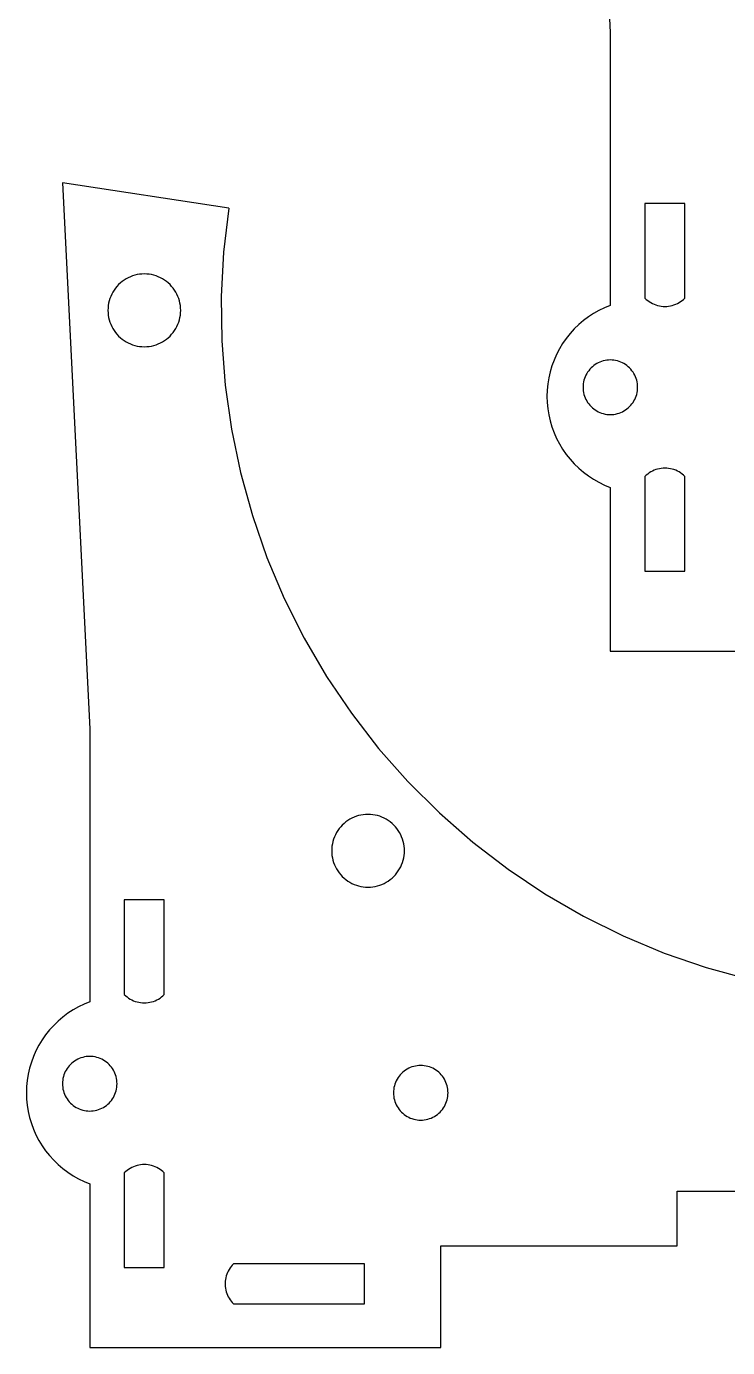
# Model space of a CAD drawing. Extents: x -403 to 403, y -278 to 278.
# Drawn here: x 21.5 to 60.1, y -182.4 to -109.8 of the extents above; entities that cross this region are included whole.
import ezdxf

# ---------------------------------------------------------------- set-up
doc = ezdxf.new("R2010")
doc.units = 0
doc.layers.get('0').update_dxf_attribs({"linetype": 'CONTINUOUS'})

msp = doc.modelspace()

# ---------------------------------------------------------------- linework, layer by layer
for p, q in [((52.134, -80.175), (53.634, -110.175)), ((53.634, -110.175), (53.634, -125.175)), ((23.51, -118.447), (25.01, -148.447)), ((32.65, -119.823), (23.51, -118.447)), ((57.734, -119.575), (55.534, -119.575)), ((55.534, -119.575), (55.534, -124.775)), ((57.734, -124.775), (57.734, -119.575)), ((32.65, -119.823), (32.365, -122.247)), ((32.365, -122.247), (32.237, -124.685)), ((26.507, -124.128), (26.424, -124.229)), ((26.596, -124.033), (26.507, -124.128)), ((26.692, -123.943), (26.596, -124.033)), ((26.793, -123.86), (26.692, -123.943)), ((26.899, -123.784), (26.793, -123.86)), ((27.01, -123.715), (26.899, -123.784)), ((27.126, -123.653), (27.01, -123.715)), ((27.245, -123.599), (27.126, -123.653)), ((27.368, -123.553), (27.245, -123.599)), ((27.493, -123.515), (27.368, -123.553)), ((27.62, -123.485), (27.493, -123.515)), ((27.749, -123.464), (27.62, -123.485)), ((27.88, -123.451), (27.749, -123.464)), ((28.01, -123.447), (27.88, -123.451)), ((28.141, -123.451), (28.01, -123.447)), ((28.272, -123.464), (28.141, -123.451)), ((28.401, -123.485), (28.272, -123.464)), ((28.528, -123.515), (28.401, -123.485)), ((28.653, -123.553), (28.528, -123.515)), ((28.776, -123.599), (28.653, -123.553)), ((28.895, -123.653), (28.776, -123.599)), ((29.01, -123.715), (28.895, -123.653)), ((29.122, -123.784), (29.01, -123.715)), ((29.228, -123.86), (29.122, -123.784)), ((29.329, -123.943), (29.228, -123.86)), ((29.425, -124.033), (29.329, -123.943)), ((29.514, -124.128), (29.425, -124.033)), ((29.597, -124.229), (29.514, -124.128)), ((26.117, -124.804), (26.079, -124.929)), ((26.163, -124.681), (26.117, -124.804)), ((26.217, -124.562), (26.163, -124.681)), ((26.278, -124.447), (26.217, -124.562)), ((26.348, -124.336), (26.278, -124.447)), ((26.424, -124.229), (26.348, -124.336)), ((29.673, -124.336), (29.597, -124.229)), ((29.743, -124.447), (29.673, -124.336)), ((29.804, -124.562), (29.743, -124.447)), ((29.858, -124.681), (29.804, -124.562)), ((29.904, -124.804), (29.858, -124.681)), ((29.942, -124.929), (29.904, -124.804)), ((32.237, -124.685), (32.267, -127.126)), ((55.534, -124.775), (55.608, -124.845)), ((55.608, -124.845), (55.687, -124.909)), ((57.581, -124.909), (57.66, -124.845)), ((57.66, -124.845), (57.734, -124.775)), ((26.015, -125.316), (26.01, -125.447)), ((26.01, -125.447), (26.015, -125.578)), ((26.028, -125.186), (26.015, -125.316)), ((26.015, -125.578), (26.028, -125.708)), ((26.049, -125.057), (26.028, -125.186)), ((26.079, -124.929), (26.049, -125.057)), ((29.972, -125.057), (29.942, -124.929)), ((29.993, -125.186), (29.972, -125.057)), ((30.006, -125.316), (29.993, -125.186)), ((29.993, -125.708), (30.006, -125.578)), ((30.01, -125.447), (30.006, -125.316)), ((30.006, -125.578), (30.01, -125.447)), ((53.01, -125.452), (52.713, -125.62)), ((53.318, -125.304), (53.01, -125.452)), ((53.634, -125.175), (53.318, -125.304)), ((55.687, -124.909), (55.77, -124.969)), ((55.77, -124.969), (55.856, -125.022)), ((55.856, -125.022), (55.946, -125.07)), ((55.946, -125.07), (56.039, -125.112)), ((56.039, -125.112), (56.134, -125.148)), ((56.134, -125.148), (56.231, -125.178)), ((56.231, -125.178), (56.331, -125.201)), ((56.331, -125.201), (56.431, -125.217)), ((56.431, -125.217), (56.532, -125.227)), ((56.532, -125.227), (56.634, -125.231)), ((56.634, -125.231), (56.736, -125.227)), ((56.736, -125.227), (56.837, -125.217)), ((56.837, -125.217), (56.938, -125.201)), ((56.938, -125.201), (57.037, -125.178)), ((57.037, -125.178), (57.134, -125.148)), ((57.134, -125.148), (57.229, -125.112)), ((57.229, -125.112), (57.322, -125.07)), ((57.322, -125.07), (57.412, -125.022)), ((57.412, -125.022), (57.498, -124.969)), ((57.498, -124.969), (57.581, -124.909)), ((26.028, -125.708), (26.049, -125.837)), ((26.049, -125.837), (26.079, -125.964)), ((26.079, -125.964), (26.117, -126.09)), ((26.117, -126.09), (26.163, -126.212)), ((26.163, -126.212), (26.217, -126.331)), ((29.804, -126.331), (29.858, -126.212)), ((29.858, -126.212), (29.904, -126.09)), ((29.904, -126.09), (29.942, -125.964)), ((29.942, -125.964), (29.972, -125.837)), ((29.972, -125.837), (29.993, -125.708)), ((51.894, -126.232), (51.649, -126.47)), ((52.154, -126.011), (51.894, -126.232)), ((52.427, -125.806), (52.154, -126.011)), ((52.713, -125.62), (52.427, -125.806)), ((26.217, -126.331), (26.278, -126.447)), ((26.278, -126.447), (26.348, -126.558)), ((26.348, -126.558), (26.424, -126.664)), ((26.424, -126.664), (26.507, -126.765)), ((26.507, -126.765), (26.596, -126.861)), ((26.596, -126.861), (26.692, -126.95)), ((26.692, -126.95), (26.793, -127.033)), ((26.793, -127.033), (26.899, -127.11)), ((29.122, -127.11), (29.228, -127.033)), ((29.228, -127.033), (29.329, -126.95)), ((29.329, -126.95), (29.425, -126.861)), ((29.425, -126.861), (29.514, -126.765)), ((29.514, -126.765), (29.597, -126.664)), ((29.597, -126.664), (29.673, -126.558)), ((29.673, -126.558), (29.743, -126.447)), ((29.743, -126.447), (29.804, -126.331)), ((51.207, -126.99), (51.012, -127.27)), ((51.42, -126.723), (51.207, -126.99)), ((51.649, -126.47), (51.42, -126.723)), ((26.899, -127.11), (27.01, -127.179)), ((27.01, -127.179), (27.126, -127.24)), ((27.126, -127.24), (27.245, -127.294)), ((27.245, -127.294), (27.368, -127.341)), ((27.368, -127.341), (27.493, -127.379)), ((27.493, -127.379), (27.62, -127.408)), ((27.62, -127.408), (27.749, -127.43)), ((27.749, -127.43), (27.88, -127.442)), ((27.88, -127.442), (28.01, -127.447)), ((28.01, -127.447), (28.141, -127.442)), ((28.141, -127.442), (28.272, -127.43)), ((28.272, -127.43), (28.401, -127.408)), ((28.401, -127.408), (28.528, -127.379)), ((28.528, -127.379), (28.653, -127.341)), ((28.653, -127.341), (28.776, -127.294)), ((28.776, -127.294), (28.895, -127.24)), ((28.895, -127.24), (29.01, -127.179)), ((29.01, -127.179), (29.122, -127.11)), ((32.267, -127.126), (32.454, -129.56)), ((50.835, -127.562), (50.677, -127.865)), ((51.012, -127.27), (50.835, -127.562)), ((50.422, -128.497), (50.325, -128.824)), ((50.539, -128.177), (50.422, -128.497)), ((50.677, -127.865), (50.539, -128.177)), ((52.721, -128.485), (52.645, -128.547)), ((52.801, -128.428), (52.721, -128.485)), ((52.884, -128.376), (52.801, -128.428)), ((52.971, -128.33), (52.884, -128.376)), ((53.06, -128.289), (52.971, -128.33)), ((53.152, -128.255), (53.06, -128.289)), ((53.246, -128.226), (53.152, -128.255)), ((53.341, -128.204), (53.246, -128.226)), ((53.438, -128.188), (53.341, -128.204)), ((53.536, -128.178), (53.438, -128.188)), ((53.634, -128.175), (53.536, -128.178)), ((53.732, -128.178), (53.634, -128.175)), ((53.83, -128.188), (53.732, -128.178)), ((53.927, -128.204), (53.83, -128.188)), ((54.022, -128.226), (53.927, -128.204)), ((54.116, -128.255), (54.022, -128.226)), ((54.208, -128.289), (54.116, -128.255)), ((54.297, -128.33), (54.208, -128.289)), ((54.384, -128.376), (54.297, -128.33)), ((54.467, -128.428), (54.384, -128.376)), ((54.547, -128.485), (54.467, -128.428)), ((54.623, -128.547), (54.547, -128.485)), ((50.249, -129.157), (50.194, -129.494)), ((50.325, -128.824), (50.249, -129.157)), ((52.214, -129.193), (52.185, -129.287)), ((52.248, -129.101), (52.214, -129.193)), ((52.289, -129.012), (52.248, -129.101)), ((52.335, -128.925), (52.289, -129.012)), ((52.387, -128.842), (52.335, -128.925)), ((52.444, -128.762), (52.387, -128.842)), ((52.506, -128.686), (52.444, -128.762)), ((52.573, -128.614), (52.506, -128.686)), ((52.645, -128.547), (52.573, -128.614)), ((54.695, -128.614), (54.623, -128.547)), ((54.762, -128.686), (54.695, -128.614)), ((54.824, -128.762), (54.762, -128.686)), ((54.881, -128.842), (54.824, -128.762)), ((54.933, -128.925), (54.881, -128.842)), ((54.979, -129.012), (54.933, -128.925)), ((55.02, -129.101), (54.979, -129.012)), ((55.054, -129.193), (55.02, -129.101)), ((55.083, -129.287), (55.054, -129.193)), ((32.454, -129.56), (32.798, -131.977)), ((50.162, -129.834), (50.151, -130.175)), ((50.194, -129.494), (50.162, -129.834)), ((52.137, -129.577), (52.134, -129.675)), ((52.134, -129.675), (52.137, -129.773)), ((52.147, -129.479), (52.137, -129.577)), ((52.137, -129.773), (52.147, -129.871)), ((52.163, -129.382), (52.147, -129.479)), ((52.147, -129.871), (52.163, -129.968)), ((52.185, -129.287), (52.163, -129.382)), ((55.105, -129.382), (55.083, -129.287)), ((55.121, -129.479), (55.105, -129.382)), ((55.105, -129.968), (55.121, -129.871)), ((55.131, -129.577), (55.121, -129.479)), ((55.121, -129.871), (55.131, -129.773)), ((55.134, -129.675), (55.131, -129.577)), ((55.131, -129.773), (55.134, -129.675)), ((50.151, -130.175), (50.162, -130.516)), ((50.162, -130.516), (50.194, -130.856)), ((52.163, -129.968), (52.185, -130.063)), ((52.185, -130.063), (52.214, -130.157)), ((52.214, -130.157), (52.248, -130.249)), ((52.248, -130.249), (52.289, -130.339)), ((52.289, -130.339), (52.335, -130.425)), ((52.335, -130.425), (52.387, -130.508)), ((52.387, -130.508), (52.444, -130.588)), ((52.444, -130.588), (52.506, -130.664)), ((52.506, -130.664), (52.573, -130.736)), ((54.695, -130.736), (54.762, -130.664)), ((54.762, -130.664), (54.824, -130.588)), ((54.824, -130.588), (54.881, -130.508)), ((54.881, -130.508), (54.933, -130.425)), ((54.933, -130.425), (54.979, -130.339)), ((54.979, -130.339), (55.02, -130.249)), ((55.02, -130.249), (55.054, -130.157)), ((55.054, -130.157), (55.083, -130.063)), ((55.083, -130.063), (55.105, -129.968)), ((50.194, -130.856), (50.249, -131.193)), ((50.249, -131.193), (50.325, -131.526)), ((52.573, -130.736), (52.645, -130.803)), ((52.645, -130.803), (52.721, -130.865)), ((52.721, -130.865), (52.801, -130.922)), ((52.801, -130.922), (52.884, -130.974)), ((52.884, -130.974), (52.971, -131.02)), ((52.971, -131.02), (53.06, -131.061)), ((53.06, -131.061), (53.152, -131.095)), ((53.152, -131.095), (53.246, -131.124)), ((53.246, -131.124), (53.341, -131.146)), ((53.341, -131.146), (53.438, -131.162)), ((53.438, -131.162), (53.536, -131.172)), ((53.536, -131.172), (53.634, -131.175)), ((53.634, -131.175), (53.732, -131.172)), ((53.732, -131.172), (53.83, -131.162)), ((53.83, -131.162), (53.927, -131.146)), ((53.927, -131.146), (54.022, -131.124)), ((54.022, -131.124), (54.116, -131.095)), ((54.116, -131.095), (54.208, -131.061)), ((54.208, -131.061), (54.297, -131.02)), ((54.297, -131.02), (54.384, -130.974)), ((54.384, -130.974), (54.467, -130.922)), ((54.467, -130.922), (54.547, -130.865)), ((54.547, -130.865), (54.623, -130.803)), ((54.623, -130.803), (54.695, -130.736)), ((32.798, -131.977), (33.298, -134.366)), ((50.325, -131.526), (50.422, -131.853)), ((50.422, -131.853), (50.539, -132.173)), ((50.539, -132.173), (50.677, -132.486)), ((50.677, -132.486), (50.835, -132.788)), ((50.835, -132.788), (51.012, -133.08)), ((51.012, -133.08), (51.207, -133.36)), ((51.207, -133.36), (51.42, -133.627)), ((51.42, -133.627), (51.649, -133.88)), ((51.649, -133.88), (51.894, -134.118)), ((51.894, -134.118), (52.154, -134.339)), ((55.946, -134.28), (55.856, -134.328)), ((56.039, -134.238), (55.946, -134.28)), ((56.134, -134.202), (56.039, -134.238)), ((56.231, -134.172), (56.134, -134.202)), ((56.331, -134.149), (56.231, -134.172)), ((56.431, -134.133), (56.331, -134.149)), ((56.532, -134.123), (56.431, -134.133)), ((56.634, -134.119), (56.532, -134.123)), ((56.736, -134.123), (56.634, -134.119)), ((56.837, -134.133), (56.736, -134.123)), ((56.938, -134.149), (56.837, -134.133)), ((57.037, -134.172), (56.938, -134.149)), ((57.134, -134.202), (57.037, -134.172)), ((57.229, -134.238), (57.134, -134.202)), ((57.322, -134.28), (57.229, -134.238)), ((57.412, -134.328), (57.322, -134.28)), ((33.298, -134.366), (33.95, -136.719)), ((52.154, -134.339), (52.427, -134.544)), ((52.427, -134.544), (52.713, -134.73)), ((52.713, -134.73), (53.01, -134.898)), ((53.01, -134.898), (53.318, -135.047)), ((55.608, -134.506), (55.534, -134.575)), ((55.534, -134.575), (55.534, -139.775)), ((55.687, -134.441), (55.608, -134.506)), ((55.77, -134.382), (55.687, -134.441)), ((55.856, -134.328), (55.77, -134.382)), ((57.498, -134.382), (57.412, -134.328)), ((57.581, -134.441), (57.498, -134.382)), ((57.66, -134.506), (57.581, -134.441)), ((57.734, -134.575), (57.66, -134.506)), ((57.734, -139.775), (57.734, -134.575)), ((53.318, -135.047), (53.634, -135.175)), ((53.634, -135.175), (53.634, -144.175)), ((33.95, -136.719), (34.753, -139.024)), ((34.753, -139.024), (35.704, -141.273)), ((55.534, -139.775), (57.734, -139.775)), ((35.704, -141.273), (36.798, -143.455)), ((36.798, -143.455), (38.03, -145.562)), ((53.634, -144.175), (72.934, -144.175)), ((38.03, -145.562), (39.396, -147.586)), ((39.396, -147.586), (40.889, -149.517)), ((25.01, -148.447), (25.01, -163.447)), ((40.889, -149.517), (42.505, -151.347)), ((42.505, -151.347), (44.235, -153.069)), ((39.922, -153.184), (39.794, -153.213)), ((40.051, -153.162), (39.922, -153.184)), ((40.181, -153.149), (40.051, -153.162)), ((40.312, -153.145), (40.181, -153.149)), ((40.443, -153.149), (40.312, -153.145)), ((40.573, -153.162), (40.443, -153.149)), ((40.702, -153.184), (40.573, -153.162)), ((40.83, -153.213), (40.702, -153.184)), ((44.235, -153.069), (46.072, -154.676)), ((38.808, -153.827), (38.725, -153.928)), ((38.898, -153.731), (38.808, -153.827)), ((38.993, -153.642), (38.898, -153.731)), ((39.094, -153.558), (38.993, -153.642)), ((39.201, -153.482), (39.094, -153.558)), ((39.312, -153.413), (39.201, -153.482)), ((39.427, -153.351), (39.312, -153.413)), ((39.547, -153.297), (39.427, -153.351)), ((39.669, -153.251), (39.547, -153.297)), ((39.794, -153.213), (39.669, -153.251)), ((40.955, -153.251), (40.83, -153.213)), ((41.077, -153.297), (40.955, -153.251)), ((41.197, -153.351), (41.077, -153.297)), ((41.312, -153.413), (41.197, -153.351)), ((41.423, -153.482), (41.312, -153.413)), ((41.53, -153.558), (41.423, -153.482)), ((41.631, -153.642), (41.53, -153.558)), ((41.726, -153.731), (41.631, -153.642)), ((41.816, -153.827), (41.726, -153.731)), ((41.899, -153.928), (41.816, -153.827)), ((38.38, -154.628), (38.35, -154.755)), ((38.418, -154.502), (38.38, -154.628)), ((38.464, -154.38), (38.418, -154.502)), ((38.518, -154.261), (38.464, -154.38)), ((38.58, -154.145), (38.518, -154.261)), ((38.649, -154.034), (38.58, -154.145)), ((38.725, -153.928), (38.649, -154.034)), ((41.975, -154.034), (41.899, -153.928)), ((42.044, -154.145), (41.975, -154.034)), ((42.106, -154.261), (42.044, -154.145)), ((42.16, -154.38), (42.106, -154.261)), ((42.206, -154.502), (42.16, -154.38)), ((42.244, -154.628), (42.206, -154.502)), ((42.274, -154.755), (42.244, -154.628)), ((38.316, -155.014), (38.312, -155.145)), ((38.312, -155.145), (38.316, -155.276)), ((38.329, -154.884), (38.316, -155.014)), ((38.316, -155.276), (38.329, -155.406)), ((38.35, -154.755), (38.329, -154.884)), ((42.295, -154.884), (42.274, -154.755)), ((42.308, -155.014), (42.295, -154.884)), ((42.295, -155.406), (42.308, -155.276)), ((42.312, -155.145), (42.308, -155.014)), ((42.308, -155.276), (42.312, -155.145)), ((46.072, -154.676), (48.01, -156.161)), ((38.329, -155.406), (38.35, -155.535)), ((38.35, -155.535), (38.38, -155.663)), ((38.38, -155.663), (38.418, -155.788)), ((38.418, -155.788), (38.464, -155.911)), ((38.464, -155.911), (38.518, -156.03)), ((38.518, -156.03), (38.58, -156.145)), ((42.044, -156.145), (42.106, -156.03)), ((42.106, -156.03), (42.16, -155.911)), ((42.16, -155.911), (42.206, -155.788)), ((42.206, -155.788), (42.244, -155.663)), ((42.244, -155.663), (42.274, -155.535)), ((42.274, -155.535), (42.295, -155.406)), ((38.58, -156.145), (38.649, -156.256)), ((38.649, -156.256), (38.725, -156.363)), ((38.725, -156.363), (38.808, -156.464)), ((38.808, -156.464), (38.898, -156.559)), ((38.898, -156.559), (38.993, -156.649)), ((38.993, -156.649), (39.094, -156.732)), ((39.094, -156.732), (39.201, -156.808)), ((39.201, -156.808), (39.312, -156.877)), ((41.312, -156.877), (41.423, -156.808)), ((41.423, -156.808), (41.53, -156.732)), ((41.53, -156.732), (41.631, -156.649)), ((41.631, -156.649), (41.726, -156.559)), ((41.726, -156.559), (41.816, -156.464)), ((41.816, -156.464), (41.899, -156.363)), ((41.899, -156.363), (41.975, -156.256)), ((41.975, -156.256), (42.044, -156.145)), ((48.01, -156.161), (50.04, -157.518)), ((39.312, -156.877), (39.427, -156.939)), ((39.427, -156.939), (39.547, -156.993)), ((39.547, -156.993), (39.669, -157.039)), ((39.669, -157.039), (39.794, -157.077)), ((39.794, -157.077), (39.922, -157.107)), ((39.922, -157.107), (40.051, -157.128)), ((40.051, -157.128), (40.181, -157.141)), ((40.181, -157.141), (40.312, -157.145)), ((40.312, -157.145), (40.443, -157.141)), ((40.443, -157.141), (40.573, -157.128)), ((40.573, -157.128), (40.702, -157.107)), ((40.702, -157.107), (40.83, -157.077)), ((40.83, -157.077), (40.955, -157.039)), ((40.955, -157.039), (41.077, -156.993)), ((41.077, -156.993), (41.197, -156.939)), ((41.197, -156.939), (41.312, -156.877)), ((50.04, -157.518), (52.152, -158.741)), ((29.11, -157.847), (26.91, -157.847)), ((26.91, -157.847), (26.91, -163.047)), ((29.11, -163.047), (29.11, -157.847)), ((52.152, -158.741), (54.34, -159.825)), ((54.34, -159.825), (56.593, -160.765)), ((56.593, -160.765), (58.902, -161.558)), ((58.902, -161.558), (61.257, -162.2)), ((26.91, -163.047), (26.985, -163.116)), ((26.985, -163.116), (27.063, -163.181)), ((27.063, -163.181), (27.146, -163.24)), ((27.146, -163.24), (27.233, -163.294)), ((27.233, -163.294), (27.322, -163.342)), ((27.322, -163.342), (27.415, -163.384)), ((28.606, -163.384), (28.699, -163.342)), ((28.699, -163.342), (28.788, -163.294)), ((28.788, -163.294), (28.875, -163.24)), ((28.875, -163.24), (28.958, -163.181)), ((28.958, -163.181), (29.036, -163.116)), ((29.036, -163.116), (29.11, -163.047)), ((23.804, -164.078), (23.53, -164.282)), ((24.09, -163.891), (23.804, -164.078)), ((24.387, -163.724), (24.09, -163.891)), ((24.694, -163.575), (24.387, -163.724)), ((25.01, -163.447), (24.694, -163.575)), ((27.415, -163.384), (27.51, -163.42)), ((27.51, -163.42), (27.608, -163.449)), ((27.608, -163.449), (27.707, -163.472)), ((27.707, -163.472), (27.807, -163.489)), ((27.807, -163.489), (27.909, -163.499)), ((27.909, -163.499), (28.01, -163.502)), ((28.01, -163.502), (28.112, -163.499)), ((28.112, -163.499), (28.214, -163.489)), ((28.214, -163.489), (28.314, -163.472)), ((28.314, -163.472), (28.413, -163.449)), ((28.413, -163.449), (28.511, -163.42)), ((28.511, -163.42), (28.606, -163.384)), ((23.026, -164.741), (22.796, -164.994)), ((23.271, -164.504), (23.026, -164.741)), ((23.53, -164.282), (23.271, -164.504)), ((22.584, -165.261), (22.388, -165.541)), ((22.796, -164.994), (22.584, -165.261)), ((22.054, -166.136), (21.916, -166.448)), ((22.212, -165.833), (22.054, -166.136)), ((22.388, -165.541), (22.212, -165.833)), ((21.798, -166.769), (21.701, -167.096)), ((21.916, -166.448), (21.798, -166.769)), ((23.883, -166.958), (23.82, -167.034)), ((23.95, -166.886), (23.883, -166.958)), ((24.021, -166.819), (23.95, -166.886)), ((24.097, -166.757), (24.021, -166.819)), ((24.177, -166.7), (24.097, -166.757)), ((24.26, -166.648), (24.177, -166.7)), ((24.347, -166.601), (24.26, -166.648)), ((24.436, -166.561), (24.347, -166.601)), ((24.528, -166.526), (24.436, -166.561)), ((24.622, -166.498), (24.528, -166.526)), ((24.718, -166.476), (24.622, -166.498)), ((24.815, -166.46), (24.718, -166.476)), ((24.912, -166.45), (24.815, -166.46)), ((25.01, -166.447), (24.912, -166.45)), ((25.109, -166.45), (25.01, -166.447)), ((25.206, -166.46), (25.109, -166.45)), ((25.303, -166.476), (25.206, -166.46)), ((25.399, -166.498), (25.303, -166.476)), ((25.493, -166.526), (25.399, -166.498)), ((25.585, -166.561), (25.493, -166.526)), ((25.674, -166.601), (25.585, -166.561)), ((25.76, -166.648), (25.674, -166.601)), ((25.844, -166.7), (25.76, -166.648)), ((25.924, -166.757), (25.844, -166.7)), ((26, -166.819), (25.924, -166.757)), ((26.071, -166.886), (26, -166.819)), ((26.138, -166.958), (26.071, -166.886)), ((26.201, -167.034), (26.138, -166.958)), ((42.918, -166.976), (42.822, -166.998)), ((43.015, -166.96), (42.918, -166.976)), ((43.112, -166.95), (43.015, -166.96)), ((43.21, -166.947), (43.112, -166.95)), ((43.309, -166.95), (43.21, -166.947)), ((43.406, -166.96), (43.309, -166.95)), ((43.503, -166.976), (43.406, -166.96)), ((43.599, -166.998), (43.503, -166.976)), ((21.625, -167.429), (21.571, -167.766)), ((21.701, -167.096), (21.625, -167.429)), ((23.539, -167.654), (23.523, -167.751)), ((23.562, -167.558), (23.539, -167.654)), ((23.59, -167.465), (23.562, -167.558)), ((23.625, -167.373), (23.59, -167.465)), ((23.665, -167.283), (23.625, -167.373)), ((23.711, -167.197), (23.665, -167.283)), ((23.763, -167.113), (23.711, -167.197)), ((23.82, -167.034), (23.763, -167.113)), ((26.258, -167.113), (26.201, -167.034)), ((26.31, -167.197), (26.258, -167.113)), ((26.356, -167.283), (26.31, -167.197)), ((26.396, -167.373), (26.356, -167.283)), ((26.431, -167.465), (26.396, -167.373)), ((26.459, -167.558), (26.431, -167.465)), ((26.482, -167.654), (26.459, -167.558)), ((26.498, -167.751), (26.482, -167.654)), ((41.911, -167.697), (41.865, -167.783)), ((41.963, -167.613), (41.911, -167.697)), ((42.02, -167.534), (41.963, -167.613)), ((42.083, -167.458), (42.02, -167.534)), ((42.15, -167.386), (42.083, -167.458)), ((42.221, -167.319), (42.15, -167.386)), ((42.297, -167.257), (42.221, -167.319)), ((42.377, -167.2), (42.297, -167.257)), ((42.46, -167.148), (42.377, -167.2)), ((42.547, -167.101), (42.46, -167.148)), ((42.636, -167.061), (42.547, -167.101)), ((42.728, -167.026), (42.636, -167.061)), ((42.822, -166.998), (42.728, -167.026)), ((43.693, -167.026), (43.599, -166.998)), ((43.785, -167.061), (43.693, -167.026)), ((43.874, -167.101), (43.785, -167.061)), ((43.96, -167.148), (43.874, -167.101)), ((44.044, -167.2), (43.96, -167.148)), ((44.124, -167.257), (44.044, -167.2)), ((44.2, -167.319), (44.124, -167.257)), ((44.271, -167.386), (44.2, -167.319)), ((44.338, -167.458), (44.271, -167.386)), ((44.401, -167.534), (44.338, -167.458)), ((44.458, -167.613), (44.401, -167.534)), ((44.51, -167.697), (44.458, -167.613)), ((44.556, -167.783), (44.51, -167.697)), ((21.538, -168.106), (21.527, -168.447)), ((21.571, -167.766), (21.538, -168.106)), ((23.514, -167.849), (23.51, -167.947)), ((23.51, -167.947), (23.514, -168.045)), ((23.523, -167.751), (23.514, -167.849)), ((23.514, -168.045), (23.523, -168.143)), ((23.523, -168.143), (23.539, -168.239)), ((23.539, -168.239), (23.562, -168.335)), ((23.562, -168.335), (23.59, -168.429)), ((23.59, -168.429), (23.625, -168.521)), ((26.396, -168.521), (26.431, -168.429)), ((26.431, -168.429), (26.459, -168.335)), ((26.459, -168.335), (26.482, -168.239)), ((26.482, -168.239), (26.498, -168.143)), ((26.507, -167.849), (26.498, -167.751)), ((26.498, -168.143), (26.507, -168.045)), ((26.51, -167.947), (26.507, -167.849)), ((26.507, -168.045), (26.51, -167.947)), ((41.714, -168.349), (41.71, -168.447)), ((41.723, -168.251), (41.714, -168.349)), ((41.739, -168.154), (41.723, -168.251)), ((41.762, -168.058), (41.739, -168.154)), ((41.79, -167.965), (41.762, -168.058)), ((41.825, -167.873), (41.79, -167.965)), ((41.865, -167.783), (41.825, -167.873)), ((44.596, -167.873), (44.556, -167.783)), ((44.631, -167.965), (44.596, -167.873)), ((44.659, -168.058), (44.631, -167.965)), ((44.682, -168.154), (44.659, -168.058)), ((44.698, -168.251), (44.682, -168.154)), ((44.707, -168.349), (44.698, -168.251)), ((44.71, -168.447), (44.707, -168.349)), ((21.527, -168.447), (21.538, -168.788)), ((21.538, -168.788), (21.571, -169.128)), ((21.571, -169.128), (21.625, -169.465)), ((23.625, -168.521), (23.665, -168.61)), ((23.665, -168.61), (23.711, -168.697)), ((23.711, -168.697), (23.763, -168.78)), ((23.763, -168.78), (23.82, -168.86)), ((23.82, -168.86), (23.883, -168.936)), ((23.883, -168.936), (23.95, -169.007)), ((23.95, -169.007), (24.021, -169.074)), ((24.021, -169.074), (24.097, -169.137)), ((24.097, -169.137), (24.177, -169.194)), ((25.844, -169.194), (25.924, -169.137)), ((25.924, -169.137), (26, -169.074)), ((26, -169.074), (26.071, -169.007)), ((26.071, -169.007), (26.138, -168.936)), ((26.138, -168.936), (26.201, -168.86)), ((26.201, -168.86), (26.258, -168.78)), ((26.258, -168.78), (26.31, -168.697)), ((26.31, -168.697), (26.356, -168.61)), ((26.356, -168.61), (26.396, -168.521)), ((41.71, -168.447), (41.714, -168.545)), ((41.714, -168.545), (41.723, -168.643)), ((41.723, -168.643), (41.739, -168.739)), ((41.739, -168.739), (41.762, -168.835)), ((41.762, -168.835), (41.79, -168.929)), ((41.79, -168.929), (41.825, -169.021)), ((41.825, -169.021), (41.865, -169.11)), ((41.865, -169.11), (41.911, -169.197)), ((44.51, -169.197), (44.556, -169.11)), ((44.556, -169.11), (44.596, -169.021)), ((44.596, -169.021), (44.631, -168.929)), ((44.631, -168.929), (44.659, -168.835)), ((44.659, -168.835), (44.682, -168.739)), ((44.682, -168.739), (44.698, -168.643)), ((44.698, -168.643), (44.707, -168.545)), ((44.707, -168.545), (44.71, -168.447)), ((21.625, -169.465), (21.701, -169.797)), ((21.701, -169.797), (21.798, -170.125)), ((24.177, -169.194), (24.26, -169.246)), ((24.26, -169.246), (24.347, -169.292)), ((24.347, -169.292), (24.436, -169.333)), ((24.436, -169.333), (24.528, -169.367)), ((24.528, -169.367), (24.622, -169.396)), ((24.622, -169.396), (24.718, -169.418)), ((24.718, -169.418), (24.815, -169.434)), ((24.815, -169.434), (24.912, -169.444)), ((24.912, -169.444), (25.01, -169.447)), ((25.01, -169.447), (25.109, -169.444)), ((25.109, -169.444), (25.206, -169.434)), ((25.206, -169.434), (25.303, -169.418)), ((25.303, -169.418), (25.399, -169.396)), ((25.399, -169.396), (25.493, -169.367)), ((25.493, -169.367), (25.585, -169.333)), ((25.585, -169.333), (25.674, -169.292)), ((25.674, -169.292), (25.76, -169.246)), ((25.76, -169.246), (25.844, -169.194)), ((41.911, -169.197), (41.963, -169.28)), ((41.963, -169.28), (42.02, -169.36)), ((42.02, -169.36), (42.083, -169.436)), ((42.083, -169.436), (42.15, -169.507)), ((42.15, -169.507), (42.221, -169.574)), ((42.221, -169.574), (42.297, -169.637)), ((42.297, -169.637), (42.377, -169.694)), ((42.377, -169.694), (42.46, -169.746)), ((42.46, -169.746), (42.547, -169.792)), ((42.547, -169.792), (42.636, -169.833)), ((42.636, -169.833), (42.728, -169.867)), ((42.728, -169.867), (42.822, -169.896)), ((43.599, -169.896), (43.693, -169.867)), ((43.693, -169.867), (43.785, -169.833)), ((43.785, -169.833), (43.874, -169.792)), ((43.874, -169.792), (43.96, -169.746)), ((43.96, -169.746), (44.044, -169.694)), ((44.044, -169.694), (44.124, -169.637)), ((44.124, -169.637), (44.2, -169.574)), ((44.2, -169.574), (44.271, -169.507)), ((44.271, -169.507), (44.338, -169.436)), ((44.338, -169.436), (44.401, -169.36)), ((44.401, -169.36), (44.458, -169.28)), ((44.458, -169.28), (44.51, -169.197)), ((21.798, -170.125), (21.916, -170.445)), ((21.916, -170.445), (22.054, -170.757)), ((42.822, -169.896), (42.918, -169.918)), ((42.918, -169.918), (43.015, -169.934)), ((43.015, -169.934), (43.112, -169.944)), ((43.112, -169.944), (43.21, -169.947)), ((43.21, -169.947), (43.309, -169.944)), ((43.309, -169.944), (43.406, -169.934)), ((43.406, -169.934), (43.503, -169.918)), ((43.503, -169.918), (43.599, -169.896)), ((22.054, -170.757), (22.212, -171.06)), ((22.212, -171.06), (22.388, -171.352)), ((22.388, -171.352), (22.584, -171.632)), ((22.584, -171.632), (22.796, -171.899)), ((22.796, -171.899), (23.026, -172.152)), ((23.026, -172.152), (23.271, -172.39)), ((23.271, -172.39), (23.53, -172.611)), ((23.53, -172.611), (23.804, -172.816)), ((26.985, -172.777), (26.91, -172.847)), ((27.063, -172.713), (26.985, -172.777)), ((27.146, -172.653), (27.063, -172.713)), ((27.233, -172.599), (27.146, -172.653)), ((27.322, -172.552), (27.233, -172.599)), ((27.415, -172.509), (27.322, -172.552)), ((27.51, -172.474), (27.415, -172.509)), ((27.608, -172.444), (27.51, -172.474)), ((27.707, -172.421), (27.608, -172.444)), ((27.807, -172.404), (27.707, -172.421)), ((27.909, -172.394), (27.807, -172.404)), ((28.01, -172.391), (27.909, -172.394)), ((28.112, -172.394), (28.01, -172.391)), ((28.214, -172.404), (28.112, -172.394)), ((28.314, -172.421), (28.214, -172.404)), ((28.413, -172.444), (28.314, -172.421)), ((28.511, -172.474), (28.413, -172.444)), ((28.606, -172.509), (28.511, -172.474)), ((28.699, -172.552), (28.606, -172.509)), ((28.788, -172.599), (28.699, -172.552)), ((28.875, -172.653), (28.788, -172.599)), ((28.958, -172.713), (28.875, -172.653)), ((29.036, -172.777), (28.958, -172.713)), ((29.11, -172.847), (29.036, -172.777)), ((23.804, -172.816), (24.09, -173.002)), ((24.09, -173.002), (24.387, -173.17)), ((24.387, -173.17), (24.694, -173.318)), ((24.694, -173.318), (25.01, -173.447)), ((25.01, -173.447), (25.01, -182.447)), ((26.91, -172.847), (26.91, -178.047)), ((29.11, -178.047), (29.11, -172.847)), ((57.31, -173.847), (82.71, -173.847)), ((57.31, -176.847), (57.31, -173.847)), ((44.31, -176.847), (57.31, -176.847)), ((44.31, -182.447), (44.31, -176.847)), ((32.91, -177.847), (32.844, -177.918)), ((40.11, -177.847), (32.91, -177.847)), ((40.11, -180.047), (40.11, -177.847)), ((26.91, -178.047), (29.11, -178.047)), ((32.517, -178.513), (32.492, -178.607)), ((32.547, -178.42), (32.517, -178.513)), ((32.583, -178.329), (32.547, -178.42)), ((32.624, -178.24), (32.583, -178.329)), ((32.671, -178.155), (32.624, -178.24)), ((32.724, -178.072), (32.671, -178.155)), ((32.781, -177.993), (32.724, -178.072)), ((32.844, -177.918), (32.781, -177.993)), ((32.462, -178.8), (32.456, -178.898)), ((32.456, -178.898), (32.456, -178.996)), ((32.456, -178.996), (32.462, -179.093)), ((32.474, -178.703), (32.462, -178.8)), ((32.462, -179.093), (32.474, -179.19)), ((32.492, -178.607), (32.474, -178.703)), ((32.474, -179.19), (32.492, -179.286)), ((32.492, -179.286), (32.517, -179.381)), ((32.517, -179.381), (32.547, -179.474)), ((32.547, -179.474), (32.583, -179.565)), ((32.583, -179.565), (32.624, -179.653)), ((32.624, -179.653), (32.671, -179.739)), ((32.671, -179.739), (32.724, -179.821)), ((32.724, -179.821), (32.781, -179.9)), ((32.781, -179.9), (32.844, -179.975)), ((32.844, -179.975), (32.91, -180.047)), ((32.91, -180.047), (40.11, -180.047)), ((25.01, -182.447), (44.31, -182.447))]:
    msp.add_line(p, q)

doc.saveas('drawing.dxf')
